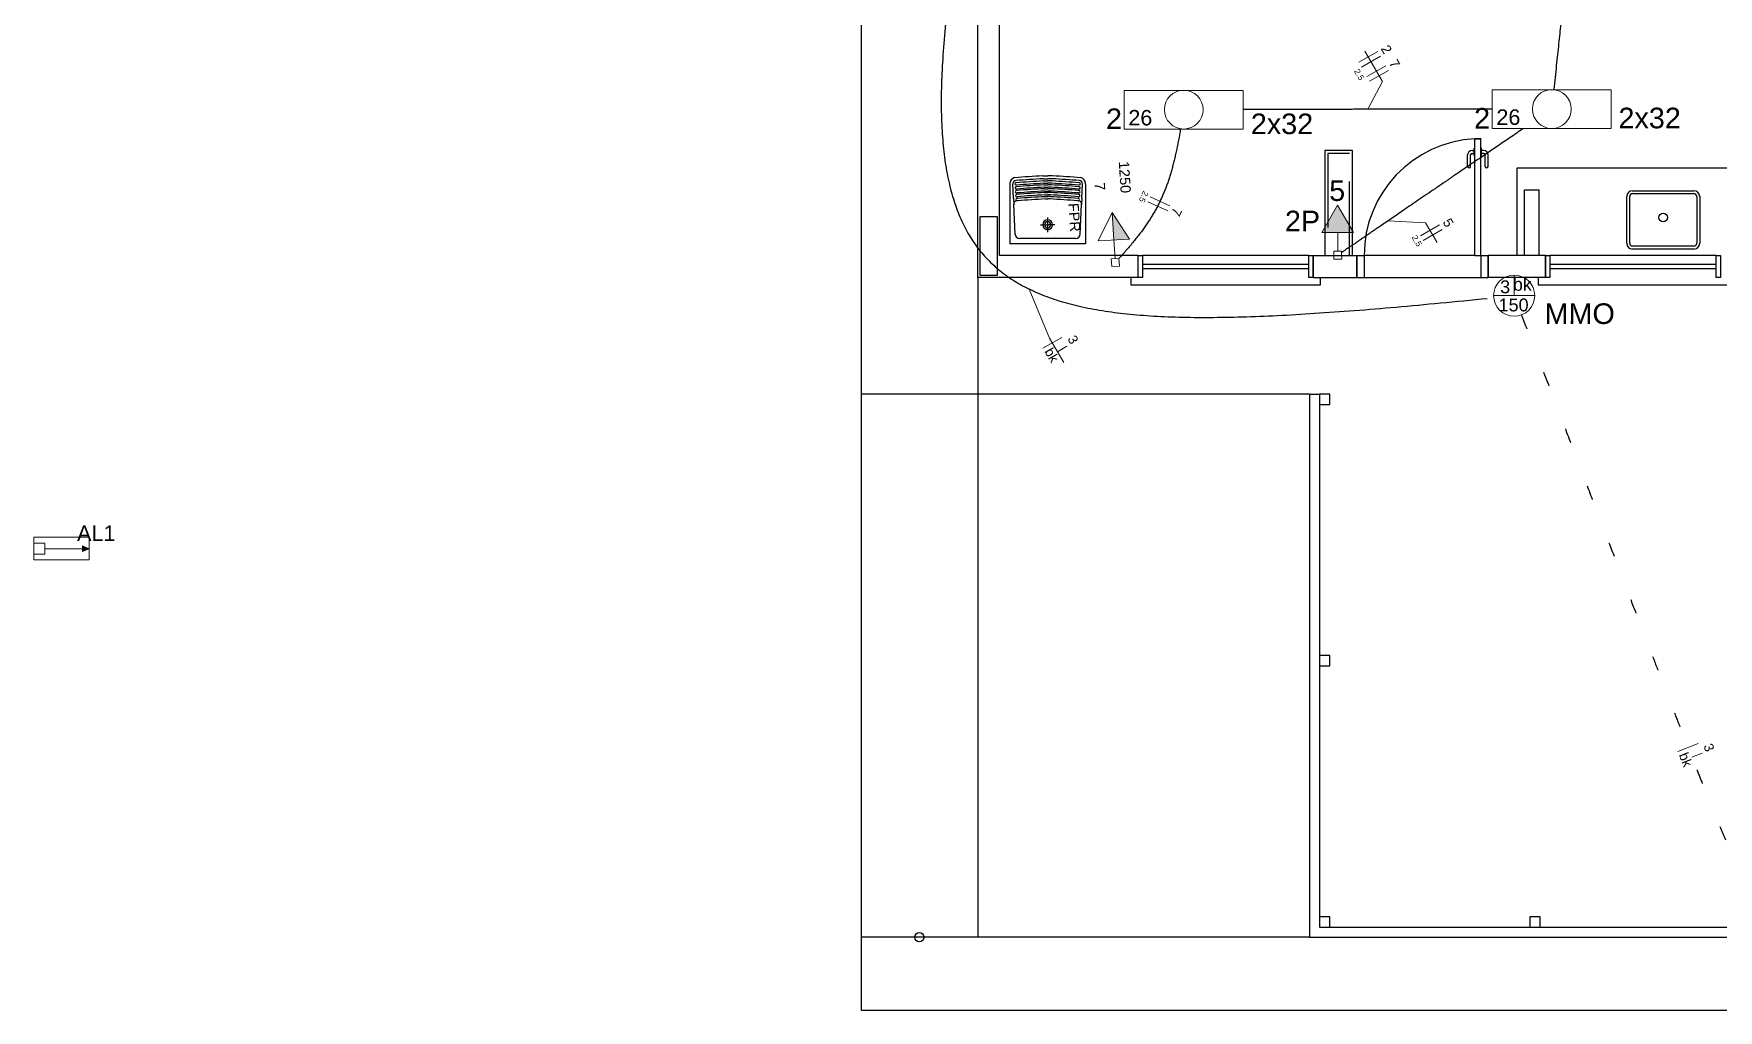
# Model space of a CAD drawing. Extents: x 175 to 700, y 53 to 250.
# Drawn here: x 495.35 to 506.9, y 145.76 to 152.45 of the extents above; entities that cross this region are included whole.
import ezdxf

# ---------------------------------------------------------------- set-up
doc = ezdxf.new("R2010")
doc.units = 0
doc.header["$LTSCALE"] = 2
for name, pattern in [('DOT2', [3.175, 0, -3.175]), ('HIDDEN', [9.525, 6.35, -3.175]), ('TRAÇO-2PTOS_P', [0.625, 0.25, -0.125, 0, -0.125, 0, -0.125])]:
    doc.linetypes.add(name, pattern=pattern)
doc.layers.get('0').update_dxf_attribs({"linetype": 'CONTINUOUS'})
for name, color, linetype in [('A-JANEL', 3, 'CONTINUOUS'), ('A-PAREDE', 5, 'CONTINUOUS'), ('A-PISOS-NIVEL', 1, 'CONTINUOUS'), ('ARQ-ALV-VISTA2', 2, 'CONTINUOUS'), ('ARQ-BNC-VISTA', 1, 'CONTINUOUS'), ('ARQ-COB-PROJ', 8, 'TRAÇO-2PTOS_P'), ('ARQ-ESQ-VISTA1', 2, 'CONTINUOUS'), ('ARQ-PIS-VISTA', 8, 'CONTINUOUS')]:
    doc.layers.add(name, color=color, linetype=linetype)
for name, color, linetype, lineweight in [('EL-Condutos', 4, 'CONTINUOUS', 30), ('EL-Fios', 9, 'CONTINUOUS', 20), ('EL-Textos fios', 7, 'CONTINUOUS', 20), ('EL-Textos pontos', 5, 'CONTINUOUS', 20), ('P-SIMBOL', 5, 'CONTINUOUS', 20)]:
    doc.layers.add(name, color=color, linetype=linetype, lineweight=lineweight)
doc.styles.add('Arial', font='arial.ttf')

# ---------------------------------------------------------------- blocks, each defined once
blk = doc.blocks.new('SERV')
at = {"color": 251}
for p, q in [((3.175, -8), (3.175, -11.722)), ((3.175, -8), (3.245, -8)), ((3.245, -8), (3.245, -11.652)), ((3.245, -11.652), (6.2, -11.652)), ((3.175, -11.722), (6.2, -11.722))]:
    blk.add_line(p, q, dxfattribs=at)
at = {"layer": 'A-JANEL', "color": 251}
blk.add_line((2, -7.2), (2, -7.05), dxfattribs=at)
at = {"layer": 'A-PAREDE', "color": 251}
for p, q in [((0.9, -7.2), (0.9, -2.45)), ((1.05, -7.05), (1.05, -5.05)), ((2, -7.05), (1.05, -7.05)), ((2, -7.2), (2, -7.05)), ((2, -7.2), (0.9, -7.2))]:
    blk.add_line(p, q, dxfattribs=at)
blk.add_lwpolyline([(1.035, -7.185), (1.035, -6.785), (0.915, -6.785), (0.915, -7.185)], close=True, dxfattribs=at)
at = {"layer": 'A-PISOS-NIVEL', "color": 251}
for p, q in [((0.1, -2.45), (0.1, -12.222)), ((0.9, -7.2), (0.9, -11.722)), ((0.9, -8), (0.1, -8)), ((3.175, -8), (0.9, -8)), ((3.175, -11.722), (0.1, -11.722)), ((0.1, -12.222), (11.6, -12.222))]:
    blk.add_line(p, q, dxfattribs=at)
for points in [[(3.315, -8), (3.245, -8), (3.245, -8.07), (3.315, -8.07), (3.315, -8)], [(3.315, -9.791), (3.245, -9.791), (3.245, -9.861), (3.315, -9.861), (3.315, -9.791)], [(3.315, -11.582), (3.245, -11.582), (3.245, -11.652), (3.315, -11.652), (3.315, -11.582)], [(4.757, -11.582), (4.687, -11.582), (4.687, -11.652), (4.757, -11.652), (4.757, -11.582)]]:
    blk.add_lwpolyline(points, dxfattribs=at)
at = {"layer": 'ARQ-ALV-VISTA2', "color": 251, "ltscale": 0.1}
blk.add_lwpolyline([(3.45, -7.05), (3.47, -7.05), (3.47, -6.33), (3.28, -6.33), (3.28, -7.05)], dxfattribs=at)
at = {"layer": 'ARQ-BNC-VISTA', "color": 251}
for p, q in [((4.6, -6.45), (6.1, -6.45)), ((1.12, -6.558), (1.12, -6.97)), ((1.146, -6.658), (1.142, -6.559)), ((1.347, -6.504), (1.38, -6.504)), ((1.349, -6.524), (1.38, -6.524)), ((1.351, -6.539), (1.38, -6.539)), ((1.352, -6.555), (1.38, -6.555)), ((1.354, -6.565), (1.38, -6.565)), ((1.355, -6.582), (1.38, -6.582)), ((1.414, -6.504), (1.38, -6.504)), ((1.411, -6.524), (1.38, -6.524)), ((1.41, -6.539), (1.38, -6.539)), ((1.408, -6.555), (1.38, -6.555)), ((1.407, -6.565), (1.38, -6.565)), ((1.405, -6.582), (1.38, -6.582)), ((1.614, -6.658), (1.618, -6.559)), ((1.64, -6.558), (1.64, -6.97)), ((1.146, -6.658), (1.148, -6.702)), ((1.157, -6.905), (1.148, -6.699)), ((1.174, -6.675), (1.168, -6.675)), ((1.357, -6.592), (1.38, -6.592)), ((1.358, -6.608), (1.38, -6.608)), ((1.359, -6.618), (1.38, -6.618)), ((1.361, -6.635), (1.38, -6.635)), ((1.363, -6.646), (1.38, -6.646)), ((1.364, -6.662), (1.38, -6.662)), ((1.404, -6.592), (1.38, -6.592)), ((1.402, -6.608), (1.38, -6.608)), ((1.401, -6.618), (1.38, -6.618)), ((1.399, -6.635), (1.38, -6.635)), ((1.398, -6.646), (1.38, -6.646)), ((1.396, -6.662), (1.38, -6.662)), ((1.587, -6.675), (1.592, -6.675)), ((1.603, -6.905), (1.612, -6.699)), ((1.614, -6.658), (1.612, -6.702)), ((1.38, -6.889), (1.38, -6.79)), ((1.331, -6.839), (1.38, -6.839)), ((1.429, -6.839), (1.38, -6.839)), ((1.64, -6.97), (1.12, -6.97)), ((1.573, -6.933), (1.187, -6.933))]:
    blk.add_line(p, q, dxfattribs=at)
for centre, radius, start, end in [((1.163, -6.558), 0.043, 102.5916, 180.5467), ((1.164, -6.558), 0.0225, 94.6495, 182.4915), ((1.669, -12.768), 6.272, 92.9472, 94.7142), ((1.164, -6.559), 0.00825, 91.5727, 277.7263), ((1.165, -6.586), 0.00847, 85.7458, 283.5532), ((1.669, -12.768), 6.252, 92.9364, 94.6495), ((1.669, -12.768), 6.237, 92.9283, 94.6495), ((1.669, -12.768), 6.221, 92.9193, 94.6495), ((1.669, -12.768), 6.21, 92.9136, 94.6495), ((1.669, -12.768), 6.194, 92.9044, 94.6495), ((1.091, -12.768), 6.194, 85.3505, 87.0956), ((1.091, -12.768), 6.21, 85.3505, 87.0864), ((1.091, -12.768), 6.221, 85.3505, 87.0807), ((1.091, -12.768), 6.237, 85.3505, 87.0717), ((1.091, -12.768), 6.252, 85.3505, 87.0636), ((1.091, -12.768), 6.272, 85.2858, 87.0528), ((1.595, -6.586), 0.00847, 256.4468, 94.2542), ((1.596, -6.559), 0.00825, 262.2737, 88.4273), ((1.596, -6.558), 0.0225, 357.5085, 85.3505), ((1.597, -6.558), 0.043, 359.4533, 77.4084), ((1.17, -6.698), 0.0225, 95.0047, 182.4915), ((1.166, -6.613), 0.00855, 79.1199, 290.1791), ((1.169, -6.639), 0.00857, 78.764, 290.535), ((1.171, -6.667), 0.00851, 80.3607, 262.1255), ((1.669, -12.768), 6.184, 92.8988, 94.6495), ((1.669, -12.768), 6.167, 92.8897, 94.6495), ((1.669, -12.768), 6.157, 92.8841, 94.6495), ((1.669, -12.768), 6.141, 92.8749, 94.6495), ((1.669, -12.768), 6.129, 92.8685, 94.6495), ((1.669, -12.768), 6.113, 92.8591, 94.6495), ((1.091, -12.768), 6.113, 85.3505, 87.1409), ((1.091, -12.768), 6.129, 85.3505, 87.1315), ((1.091, -12.768), 6.141, 85.3505, 87.1251), ((1.091, -12.768), 6.157, 85.3505, 87.1159), ((1.091, -12.768), 6.167, 85.3505, 87.1103), ((1.091, -12.768), 6.184, 85.3505, 87.1012), ((1.589, -6.667), 0.00851, 277.8745, 99.6393), ((1.592, -6.639), 0.00857, 249.465, 101.236), ((1.594, -6.613), 0.00855, 249.8209, 100.8801), ((1.59, -6.698), 0.0225, 357.5085, 84.9953), ((1.38, -6.839), 0.0341, 90, 270), ((1.38, -6.839), 0.0341, 90, 270), ((1.38, -6.839), 0.0341, 270, 90), ((1.38, -6.839), 0.0341, 270, 90), ((1.187, -6.903), 0.03, 182.4915, 270), ((1.38, -6.839), 0.0219, 90, 270), ((1.38, -6.839), 0.0219, 90, 270), ((1.38, -6.839), 0.0219, 270, 90), ((1.38, -6.839), 0.0219, 270, 90), ((1.573, -6.903), 0.03, 270, 357.5085)]:
    blk.add_arc(centre, radius, start, end, dxfattribs=at)
at = {"layer": 'ARQ-COB-PROJ', "color": 251, "linetype": 'HIDDEN', "ltscale": 0.04}
blk.add_lwpolyline([(3.45, -7.05), (3.45, -6.35), (3.3, -6.35), (3.3, -7.05)], dxfattribs=at)
at = {"layer": 'ARQ-ESQ-VISTA1', "color": 251}
for p, q in [((4.29, -6.33), (4.305, -6.33)), ((4.29, -6.35), (4.305, -6.35)), ((4.305, -6.365), (4.305, -6.315)), ((4.305, -6.315), (4.31, -6.315)), ((4.31, -7.05), (4.31, -6.25)), ((4.31, -6.25), (4.35, -6.25)), ((4.35, -7.05), (4.35, -6.25)), ((4.355, -6.315), (4.35, -6.315)), ((4.355, -6.365), (4.355, -6.315)), ((4.37, -6.33), (4.355, -6.33)), ((4.37, -6.35), (4.355, -6.35)), ((4.26, -6.44), (4.26, -6.36)), ((4.28, -6.44), (4.28, -6.36)), ((4.305, -6.365), (4.31, -6.365)), ((4.355, -6.365), (4.35, -6.365)), ((4.38, -6.44), (4.38, -6.36)), ((4.4, -6.44), (4.4, -6.36)), ((4.6, -7.05), (4.6, -6.45)), ((4.65, -6.6), (4.75, -6.6)), ((4.65, -7.05), (4.65, -6.6)), ((4.75, -7.05), (4.75, -6.6)), ((5.351, -6.966), (5.351, -6.646)), ((5.371, -6.966), (5.371, -6.646)), ((5.391, -6.606), (5.811, -6.606)), ((5.391, -6.626), (5.811, -6.626)), ((5.831, -6.646), (5.831, -6.966)), ((5.851, -6.646), (5.851, -6.966)), ((5.811, -6.986), (5.391, -6.986)), ((5.811, -7.006), (5.391, -7.006)), ((3.17, -7.05), (2.03, -7.05)), ((2.03, -7.11), (3.17, -7.11)), ((2.03, -7.14), (3.17, -7.14)), ((3.2, -7.2), (3.2, -7.05)), ((3.2, -7.05), (3.5, -7.05)), ((3.5, -7.05), (3.5, -7.2)), ((3.5, -7.05), (3.55, -7.05)), ((3.5, -7.2), (3.5, -7.05)), ((3.55, -7.05), (3.55, -7.2)), ((4.31, -7.05), (3.55, -7.05)), ((4.31, -7.05), (4.35, -7.05)), ((4.35, -7.05), (4.35, -7.2)), ((4.35, -7.05), (4.4, -7.05)), ((4.4, -7.05), (4.4, -7.2)), ((4.794, -7.05), (4.4, -7.05)), ((4.4, -7.2), (4.4, -7.05)), ((4.794, -7.2), (4.794, -7.05)), ((4.794, -7.2), (4.794, -7.05)), ((4.794, -7.05), (4.794, -7.2)), ((4.794, -7.2), (4.794, -7.05)), ((5.964, -7.05), (4.824, -7.05)), ((4.824, -7.11), (5.964, -7.11)), ((4.824, -7.14), (5.964, -7.14)), ((3.2, -7.2), (3.5, -7.2)), ((3.5, -7.2), (3.55, -7.2)), ((3.55, -7.2), (4.35, -7.2)), ((4.35, -7.2), (4.4, -7.2)), ((4.794, -7.2), (4.4, -7.2))]:
    blk.add_line(p, q, dxfattribs=at)
for points in [[(2.03, -7.2), (2, -7.2), (2, -7.05), (2.03, -7.05)], [(3.2, -7.2), (3.17, -7.2), (3.17, -7.05), (3.2, -7.05)], [(4.824, -7.2), (4.794, -7.2), (4.794, -7.05), (4.824, -7.05)], [(5.994, -7.2), (5.964, -7.2), (5.964, -7.05), (5.994, -7.05)]]:
    blk.add_lwpolyline(points, close=True, dxfattribs=at)
for points in [[(1.95, -7.2), (1.95, -7.25), (3.25, -7.25), (3.25, -7.2)], [(4.744, -7.2), (4.744, -7.25), (6.044, -7.25), (6.044, -7.2)]]:
    blk.add_lwpolyline(points, dxfattribs=at)
blk.add_circle((5.601, -6.789), 0.03, dxfattribs=at)
for centre, radius, start, end in [((4.35, -7.049), 0.8, 92.866, 180.0717), ((4.29, -6.36), 0.03, 90, 180), ((4.29, -6.36), 0.01, 90, 180), ((4.37, -6.36), 0.03, 0, 90), ((4.37, -6.36), 0.01, 0, 90), ((4.27, -6.44), 0.01, 180, 0), ((4.39, -6.44), 0.01, 180, 0), ((5.391, -6.646), 0.04, 90, 180), ((5.391, -6.646), 0.02, 90, 180), ((5.811, -6.646), 0.04, 0, 90), ((5.811, -6.646), 0.02, 0, 90), ((5.391, -6.966), 0.04, 180, 270), ((5.391, -6.966), 0.02, 180, 270), ((5.811, -6.966), 0.02, 270, 360), ((5.811, -6.966), 0.04, 270, 360)]:
    blk.add_arc(centre, radius, start, end, dxfattribs=at)
at = {"layer": 'ARQ-PIS-VISTA', "color": 251}
blk.add_circle((0.5, -11.722), 0.0321, dxfattribs=at)

msp = doc.modelspace()

# ---------------------------------------------------------------- hatches: boundary and pattern name
at = {"layer": 'P-SIMBOL', "linetype": 'Continuous'}
msp.add_hatch(color=256, dxfattribs=at).paths.add_polyline_path([(495.73, 148.922), (495.686, 148.942), (495.686, 148.902)])

# ---------------------------------------------------------------- linework, layer by layer
at = {"layer": 'EL-Condutos', "linetype": 'DOT2', "ltscale": 0.05}
msp.add_spline([(486.726, 151.402), (487.137, 151.28), (487.522, 151.166), (487.882, 151.059), (488.221, 150.959), (488.539, 150.864), (488.838, 150.776), (489.12, 150.692), (489.388, 150.612), (489.643, 150.537), (489.887, 150.465), (490.121, 150.395), (490.349, 150.328), (490.571, 150.262), (490.789, 150.197), (491.006, 150.133), (491.223, 150.068), (491.442, 150.003), (491.666, 149.937), (491.895, 149.869), (492.132, 149.799), (492.379, 149.726), (492.638, 149.649), (492.91, 149.568), (493.197, 149.483), (493.502, 149.393), (493.826, 149.297), (494.171, 149.194), (494.539, 149.085), (494.931, 148.969), (495.351, 148.845)], degree=3, dxfattribs=at)
at = {"layer": 'P-SIMBOL'}
for p, q in [((495.351, 149), (495.351, 148.845)), ((495.351, 149), (495.73, 149)), ((495.388, 148.96), (495.351, 148.96)), ((495.388, 148.96), (495.426, 148.96)), ((495.426, 148.922), (495.426, 148.96)), ((495.426, 148.922), (495.686, 148.922)), ((495.426, 148.922), (495.426, 148.885)), ((495.73, 148.922), (495.686, 148.942)), ((495.686, 148.942), (495.686, 148.902)), ((495.73, 148.922), (495.686, 148.902)), ((495.73, 149), (495.73, 148.845)), ((495.388, 148.885), (495.351, 148.885)), ((495.351, 148.845), (495.73, 148.845)), ((495.388, 148.885), (495.426, 148.885))]:
    msp.add_line(p, q, dxfattribs=at)

# ---------------------------------------------------------------- block references
msp.add_blockref('SERV', (500.924, 157.981))

# ---------------------------------------------------------------- texts
at = {"layer": 'EL-Textos pontos', "insert": (495.648, 148.975), "char_height": 0.1059, "width": 0.38124, "attachment_point": 7, "line_spacing_factor": 0.798, "style": 'Arial'}
msp.add_mtext('AL1', dxfattribs=at)

# ---------------------------------------------------------------- next in the draw order: hatches: boundary and pattern name
at = {"layer": 'P-SIMBOL', "linetype": 'Continuous'}
for points in [[(502.758, 151.037), (502.746, 151.225), (502.866, 151.044)], [(504.401, 151.088), (504.292, 151.275), (504.184, 151.088)]]:
    msp.add_hatch(color=256, dxfattribs=at).paths.add_polyline_path(points)

# ---------------------------------------------------------------- next in the draw order: linework, layer by layer
at = {"color": 8}
msp.add_line((505.236, 151.733), (505.276, 151.733), dxfattribs=at)
at = {"layer": 'EL-Condutos', "linetype": 'Continuous'}
for points in [[(505.959, 153.826), (505.951, 153.755), (505.944, 153.688), (505.938, 153.623), (505.931, 153.562), (505.925, 153.504), (505.919, 153.448), (505.914, 153.394), (505.908, 153.341), (505.903, 153.291), (505.898, 153.241), (505.893, 153.192), (505.888, 153.145), (505.883, 153.097), (505.878, 153.05), (505.873, 153.002), (505.868, 152.954), (505.862, 152.905), (505.857, 152.855), (505.852, 152.804), (505.846, 152.751), (505.841, 152.696), (505.835, 152.638), (505.828, 152.579), (505.822, 152.516), (505.815, 152.451), (505.808, 152.382), (505.8, 152.309), (505.792, 152.233), (505.784, 152.152), (505.775, 152.067)], [(501.657, 152.966), (501.625, 152.721), (501.6, 152.492), (501.584, 152.278), (501.575, 152.079), (501.575, 151.894), (501.584, 151.722), (501.602, 151.565), (501.63, 151.42), (501.668, 151.287), (501.715, 151.167), (501.773, 151.058), (501.842, 150.961), (501.923, 150.874), (502.014, 150.798), (502.118, 150.732), (502.234, 150.675), (502.362, 150.627), (502.503, 150.588), (502.658, 150.557), (502.825, 150.534), (503.007, 150.518), (503.203, 150.509), (503.413, 150.507), (503.638, 150.511), (503.878, 150.52), (504.134, 150.535), (504.406, 150.554), (504.693, 150.578), (504.997, 150.606), (505.318, 150.637)], [(505.354, 151.934), (505.28, 151.934), (505.21, 151.934), (505.143, 151.934), (505.079, 151.934), (505.018, 151.933), (504.959, 151.933), (504.902, 151.933), (504.848, 151.933), (504.795, 151.933), (504.743, 151.933), (504.693, 151.933), (504.644, 151.933), (504.595, 151.933), (504.547, 151.933), (504.499, 151.933), (504.451, 151.933), (504.403, 151.933), (504.355, 151.932), (504.305, 151.932), (504.255, 151.932), (504.203, 151.932), (504.15, 151.932), (504.096, 151.932), (504.039, 151.932), (503.98, 151.932), (503.919, 151.932), (503.855, 151.932), (503.788, 151.932), (503.718, 151.932), (503.645, 151.931)], [(503.215, 151.799), (503.209, 151.76), (503.201, 151.722), (503.194, 151.685), (503.187, 151.65), (503.179, 151.616), (503.172, 151.583), (503.163, 151.551), (503.155, 151.519), (503.146, 151.489), (503.137, 151.459), (503.127, 151.43), (503.117, 151.402), (503.106, 151.374), (503.094, 151.347), (503.082, 151.32), (503.069, 151.293), (503.056, 151.266), (503.042, 151.24), (503.026, 151.214), (503.01, 151.188), (502.993, 151.161), (502.975, 151.135), (502.957, 151.108), (502.937, 151.081), (502.915, 151.054), (502.893, 151.027), (502.87, 150.998), (502.845, 150.97), (502.819, 150.94), (502.792, 150.91)], [(505.565, 151.801), (505.475, 151.739), (505.389, 151.681), (505.308, 151.625), (505.231, 151.573), (505.157, 151.523), (505.088, 151.476), (505.023, 151.431), (504.961, 151.389), (504.902, 151.349), (504.848, 151.312), (504.796, 151.277), (504.748, 151.244), (504.703, 151.213), (504.662, 151.185), (504.623, 151.158), (504.587, 151.133), (504.553, 151.111), (504.523, 151.09), (504.494, 151.071), (504.469, 151.053), (504.445, 151.037), (504.424, 151.022), (504.405, 151.009), (504.387, 150.998), (504.372, 150.987), (504.358, 150.978), (504.346, 150.97), (504.336, 150.963), (504.327, 150.957), (504.32, 150.951)]]:
    msp.add_spline(points, degree=3, dxfattribs=at)
at = {"layer": 'EL-Condutos', "linetype": 'DOT2', "ltscale": 0.05}
msp.add_spline([(505.554, 150.522), (505.665, 150.233), (505.77, 149.961), (505.869, 149.703), (505.962, 149.46), (506.049, 149.232), (506.132, 149.016), (506.21, 148.814), (506.283, 148.623), (506.351, 148.444), (506.416, 148.277), (506.477, 148.119), (506.534, 147.971), (506.588, 147.832), (506.639, 147.702), (506.687, 147.58), (506.732, 147.464), (506.776, 147.356), (506.817, 147.253), (506.857, 147.156), (506.895, 147.063), (506.932, 146.975), (506.967, 146.89), (507.003, 146.808), (507.037, 146.728), (507.072, 146.65), (507.107, 146.573), (507.142, 146.496), (507.178, 146.419), (507.214, 146.342), (507.252, 146.263)], degree=3, dxfattribs=at)
at = {"layer": 'EL-Fios'}
for p, q in [((504.437, 152.255), (504.567, 152.33)), ((504.456, 152.222), (504.586, 152.297)), ((504.493, 152.157), (504.623, 152.232)), ((504.512, 152.125), (504.642, 152.2)), ((503.006, 151.334), (503.142, 151.271)), ((502.991, 151.3), (503.127, 151.237)), ((504.86, 151.067), (504.99, 151.142)), ((504.879, 151.035), (505.009, 151.11)), ((502.27, 150.295), (502.4, 150.37)), ((502.371, 150.271), (502.436, 150.309)), ((506.625, 147.531), (506.765, 147.586)), ((506.721, 147.493), (506.791, 147.52))]:
    msp.add_line(p, q, dxfattribs=at)
at = {"layer": 'EL-Textos fios'}
for p, q in [((504.599, 152.124), (504.48, 152.331)), ((504.499, 151.933), (504.599, 152.124)), ((504.637, 151.168), (504.896, 151.156)), ((504.896, 151.156), (504.974, 151.02)), ((502.177, 150.701), (502.317, 150.365)), ((502.317, 150.365), (502.414, 150.197))]:
    msp.add_line(p, q, dxfattribs=at)
at = {"layer": 'P-SIMBOL'}
for p, q in [((502.829, 152.063), (503.645, 152.063)), ((502.829, 152.063), (502.829, 151.798)), ((503.645, 152.063), (503.645, 151.798)), ((505.353, 152.067), (506.169, 152.067)), ((505.353, 152.067), (505.353, 151.802)), ((506.169, 152.067), (506.169, 151.802)), ((502.829, 151.798), (503.645, 151.798)), ((505.353, 151.802), (506.169, 151.802)), ((502.65, 151.031), (502.746, 151.225)), ((502.746, 151.225), (502.758, 151.037)), ((502.746, 151.225), (502.866, 151.044)), ((504.184, 151.088), (504.292, 151.275)), ((504.292, 151.275), (504.401, 151.088)), ((502.866, 151.044), (502.65, 151.031)), ((502.758, 151.037), (502.766, 150.91)), ((504.401, 151.088), (504.184, 151.088)), ((504.293, 151.088), (504.293, 150.96)), ((502.739, 150.908), (502.792, 150.911)), ((502.743, 150.855), (502.739, 150.908)), ((502.792, 150.911), (502.796, 150.858)), ((504.266, 150.96), (504.319, 150.96)), ((504.267, 150.907), (504.266, 150.96)), ((504.32, 150.907), (504.267, 150.907)), ((504.319, 150.96), (504.32, 150.907)), ((502.796, 150.858), (502.743, 150.855)), ((505.503, 150.656), (505.503, 150.797)), ((505.362, 150.656), (505.644, 150.656))]:
    msp.add_line(p, q, dxfattribs=at)
for centre, radius in [((503.237, 151.931), 0.133), ((505.761, 151.935), 0.133), ((505.503, 150.656), 0.141)]:
    msp.add_circle(centre, radius, dxfattribs=at)

# ---------------------------------------------------------------- next in the draw order: texts
at = {"layer": 'EL-Textos fios', "attachment_point": 8, "line_spacing_factor": 0.798, "style": 'Arial'}
for s, insert, char_height, width, rotation in [('2', (504.599, 152.327), 0.0653, 0.07837, 299.9772), ('7', (504.655, 152.229), 0.0653, 0.07837, 299.9772), ('2.5', (504.422, 152.16), 0.0406, 0.14614, 299.9772), ('2.5', (502.944, 151.343), 0.0406, 0.14614, 245.0772), ('7', (503.158, 151.243), 0.0653, 0.07837, 245.0772), ('5', (505.022, 151.139), 0.0653, 0.07837, 299.9772), ('2.5', (504.818, 151.021), 0.0406, 0.14614, 299.9772), ('bk', (502.303, 150.232), 0.0653, 0.15673, 299.9772), ('3', (502.449, 150.338), 0.0653, 0.07837, 299.9772), ('bk', (506.648, 147.464), 0.0653, 0.15673, 291.5097), ('3', (506.808, 147.547), 0.0653, 0.07837, 291.5097)]:
    msp.add_mtext(s, dxfattribs=dict(at, insert=insert, char_height=char_height, width=width, rotation=rotation))
at = {"layer": 'EL-Textos pontos', "line_spacing_factor": 0.798, "style": 'Arial'}
for s, insert, char_height, width, attachment_point, rotation in [('2', (502.704, 151.798), 0.141, 0.16944, 7, 359.9773), ('2', (505.228, 151.801), 0.141, 0.16944, 7, 359.9773), ('2x32', (506.218, 151.801), 0.1412, 0.67776, 7, 359.9773), ('2x32', (503.697, 151.761), 0.1412, 0.67776, 7, 359.9773), ('1250', (502.797, 151.466), 0.0706, 0.33888, 8, 273.604), ('7', (502.627, 151.402), 0.0706, 0.08472, 8, 273.604), ('FPR', (502.452, 151.19), 0.0706, 0.25416, 8, 273.604), ('3', (505.441, 150.671), 0.0882, 0.1059, 8, 359.9773), ('bk', (505.559, 150.688), 0.0882, 0.2118, 8, 359.9773), ('150', (505.499, 150.547), 0.0882, 0.3177, 8, 359.9773), ('MMO', (505.952, 150.46), 0.1412, 0.50832, 8, 359.9773)]:
    msp.add_mtext(s, dxfattribs=dict(at, insert=insert, char_height=char_height, width=width, attachment_point=attachment_point, rotation=rotation))
at = {"layer": 'EL-Textos pontos', "width": 0.33888, "attachment_point": 9, "line_spacing_factor": 0.798, "style": 'Arial'}
for s, insert, char_height in [('5', (504.344, 151.303), 0.141), ('2P', (504.172, 151.097), 0.1412)]:
    msp.add_mtext(s, dxfattribs=dict(at, insert=insert, char_height=char_height))
at = {"layer": 'P-SIMBOL', "char_height": 0.1059, "width": 0.25416, "attachment_point": 7, "rotation": 359.9773, "line_spacing_factor": 0.798, "style": 'Arial'}
for insert in [(502.857, 151.821), (505.381, 151.825)]:
    msp.add_mtext('26', dxfattribs=dict(at, insert=insert))

doc.saveas('drawing.dxf')
